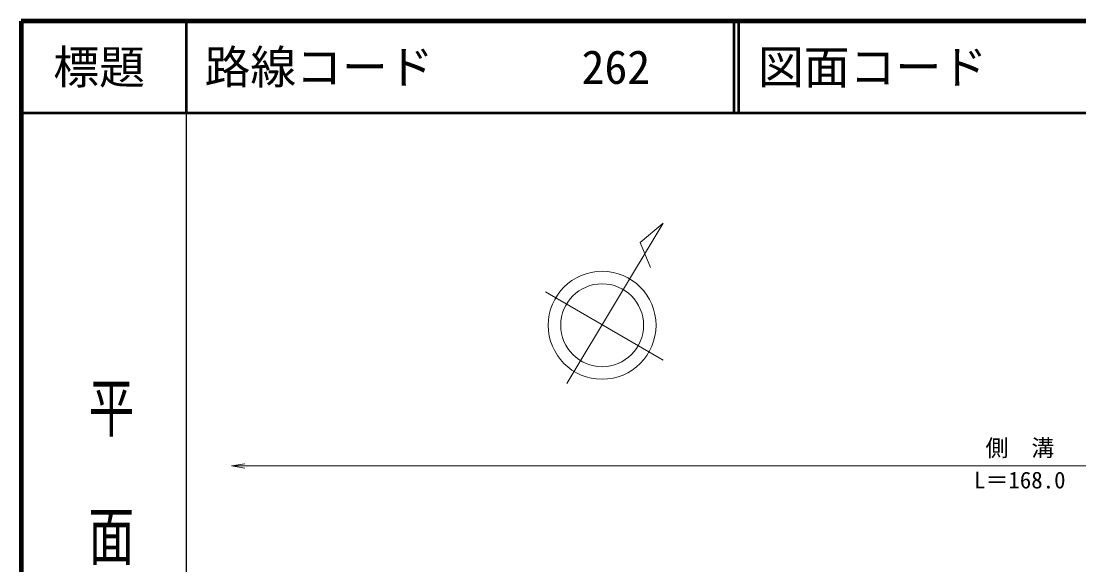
# Model space of a CAD drawing. Units: millimetres, scale not verified. Extents: x 40000 to 680000, y 20000 to 380000.
# Drawn here: x 40000 to 155386, y 320741 to 380000 of the extents above; entities that cross this region are included whole.
import ezdxf
from ezdxf.enums import TextEntityAlignment as Align

# ---------------------------------------------------------------- set-up
doc = ezdxf.new("R2010")
doc.units = ezdxf.units.MM
doc.header["$LTSCALE"] = 1000
for name, color, linetype, lineweight in [('M-BMK-SRVR', 3, 'Continuous', 13), ('M-STR-STR3', 7, 'Continuous', 13), ('M-TTL', 7, 'Continuous', 13), ('M-TTL-BAND', 7, 'Continuous', 25), ('M-TTL-LINE', 7, 'Continuous', 50), ('M-TTL-TXT', 7, 'Continuous', 13)]:
    doc.layers.add(name, color=color, linetype=linetype, lineweight=lineweight)
doc.styles.add('@ＭＳ ゴシック', font='')
doc.styles.add('ＭＳ ゴシック', font='')
doc.styles.get('@ＭＳ ゴシック').set_extended_font_data('@MS Gothic')
doc.styles.get('ＭＳ ゴシック').set_extended_font_data('MS Gothic')

# ---------------------------------------------------------------- blocks, each defined once
blk = doc.blocks.new('open_arrow')
at = {"color": 0, "linetype": 'Continuous', "lineweight": -2}
blk.add_lwpolyline([(7.5, 1.25), (0, 0), (7.5, -1.25)], dxfattribs=at)

msp = doc.modelspace()

# ---------------------------------------------------------------- linework, layer by layer
at = {"layer": 'M-BMK-SRVR'}
for p, q in [((99535, 340514), (110054, 357997)), ((110054, 357997), (107539, 355872)), ((107539, 355872), (108672, 353137)), ((97187, 350487), (110033, 343048))]:
    msp.add_line(p, q, dxfattribs=at)
for radius in [5885, 4520]:
    msp.add_circle((103381, 346854), radius, dxfattribs=at)
at = {"layer": 'M-STR-STR3'}
msp.add_line((235002, 331518), (62952, 331517), dxfattribs=at)
at = {"layer": 'M-TTL', "color": 2, "lineweight": 140}
for p, q in [((40000, 380000), (40000, 20000)), ((680000, 380000), (40000, 380000))]:
    msp.add_line(p, q, dxfattribs=at)
at = {"layer": 'M-TTL-BAND'}
msp.add_line((58000, 370000), (58000, 20000), dxfattribs=at)
at = {"layer": 'M-TTL-LINE'}
for p, q in [((58000, 380000), (58000, 370000)), ((117750, 380000), (117750, 370000)), ((118250, 380000), (118250, 370000)), ((40000, 370000), (680000, 370000))]:
    msp.add_line(p, q, dxfattribs=at)

# ---------------------------------------------------------------- block references
at = {"layer": 'M-STR-STR3', "xscale": 193, "yscale": 193}
msp.add_blockref('open_arrow', (62952, 331517), dxfattribs=at)

# ---------------------------------------------------------------- texts
at = {"layer": 'M-STR-STR3', "style": 'ＭＳ ゴシック'}
for s, p in [('側\u3000溝', (145202, 332017)), ('L＝168.0', (143952, 328517))]:
    msp.add_text(s, height=1833, dxfattribs=at).set_placement(p, align=Align.BOTTOM_LEFT)
at = {"layer": 'M-TTL-BAND', "style": '@ＭＳ ゴシック', "width": 1.4}
msp.add_text('平  面  図', height=3666, rotation=270, dxfattribs=at).set_placement((49777, 306475), align=Align.MIDDLE_RIGHT)
at = {"layer": 'M-TTL-TXT', "style": 'ＭＳ ゴシック'}
msp.add_text('標題', height=3666, dxfattribs=at).set_placement((48500, 375000), align=Align.MIDDLE_CENTER)
for s, p in [('路線コード', (60000, 375000)), ('262', (101142, 375000)), ('図面コード', (120380, 375000))]:
    msp.add_text(s, height=3666, dxfattribs=at).set_placement(p, align=Align.MIDDLE_LEFT)

doc.saveas('drawing.dxf')
